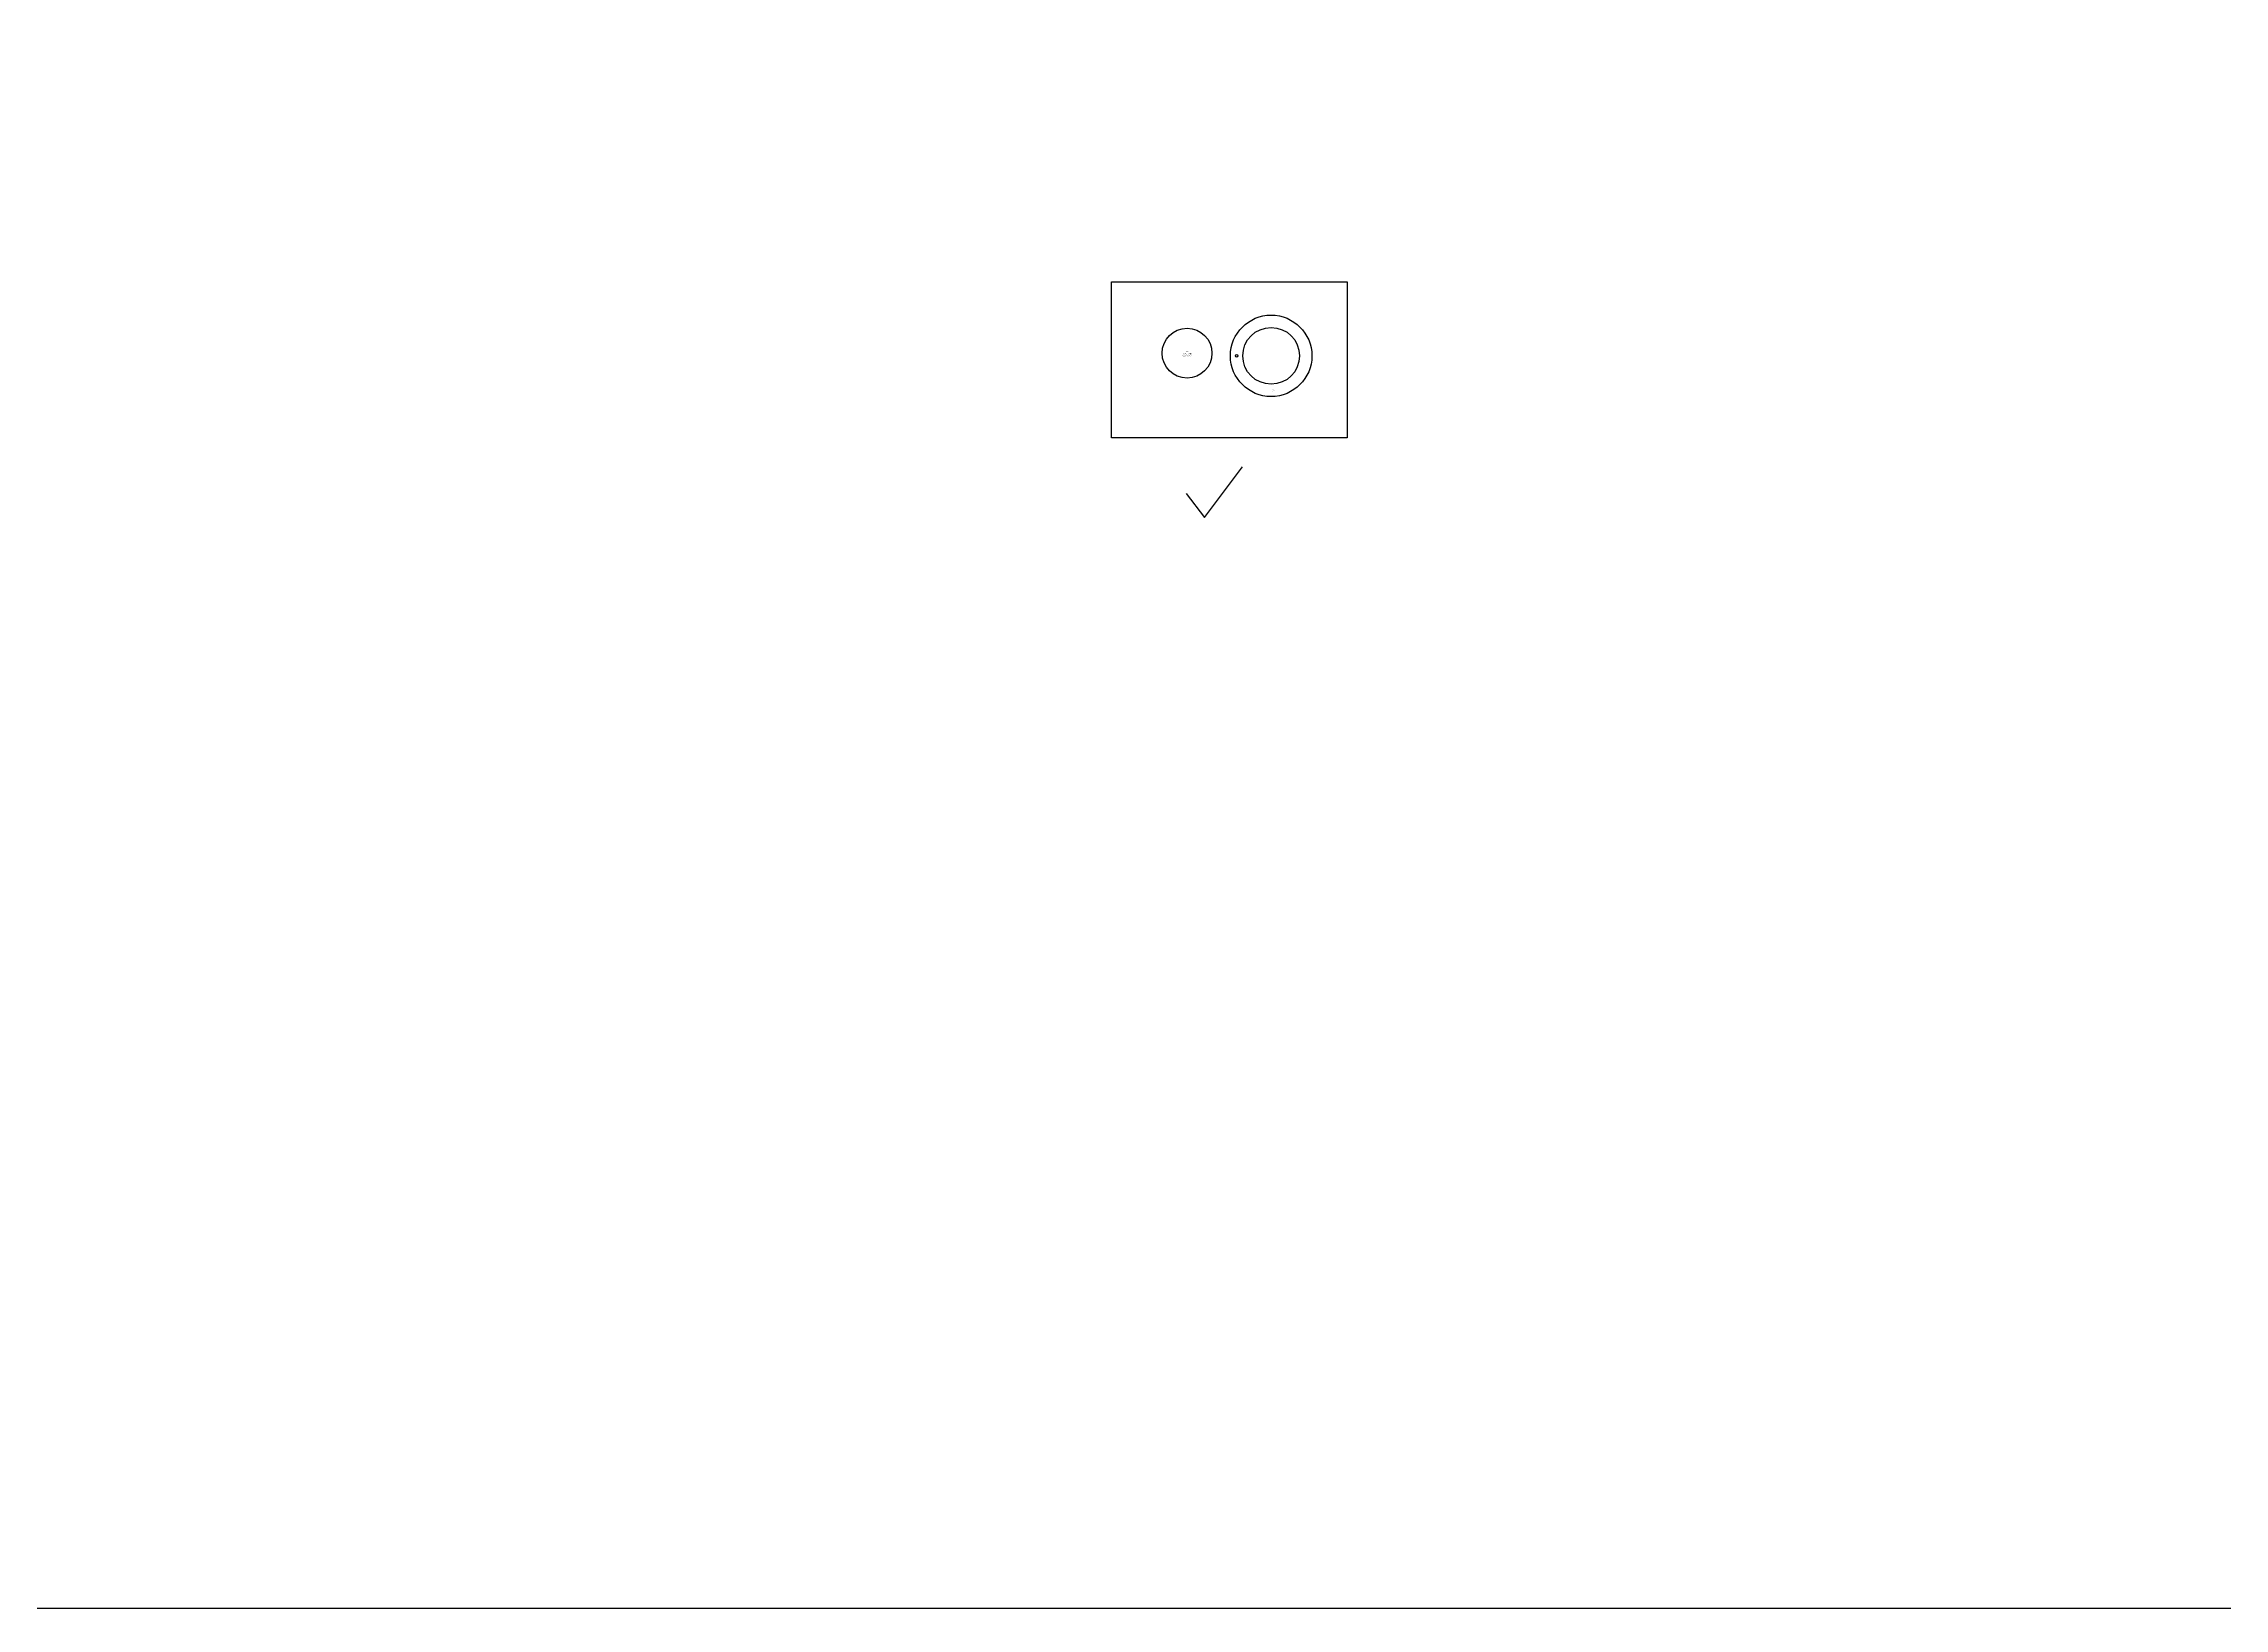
# Model space of a CAD drawing. Header units: millimetres. Extents: x -46397 to 283259, y -8690 to 23983.
# Drawn here: x 155301 to 164134, y -8690 to -2351 of the extents above; entities that cross this region are included whole.
import ezdxf

# ---------------------------------------------------------------- set-up
doc = ezdxf.new("R2010")
doc.units = ezdxf.units.MM
doc.styles.get("Standard").update_dxf_attribs({"font": 'isocp.shx', "width": 0.8})

msp = doc.modelspace()

# ---------------------------------------------------------------- linework, layer by layer
for p, q in [((160003.84, -4271.2), (160157.07, -4065.78)), ((159929.1, -4174.09), (160003.84, -4271.2))]:
    msp.add_line(p, q)
for points in [[(-5297.58, 11840.68), (283258.8, 11840.68), (283258.8, -8689.89), (-5297.58, -8689.89)], [(159626.2, -3315.61), (160580.61, -3315.61), (160580.61, -3947.6), (159626.2, -3947.6)]]:
    msp.add_lwpolyline(points, close=True)
for centre, radius in [((159932.43, -3605.03), 101), ((160273.14, -3615.98), 165), ((160273.14, -3615.98), 115), ((160133.14, -3615.98), 5)]:
    msp.add_circle(centre, radius)

# ---------------------------------------------------------------- texts
at = {"color": 3, "attachment_point": 1}
for s, width, insert, char_height in [("\\A1;\\pxqc;P16.2\\PSS400-10mm\\PSC:2/1-Q'ty:01", 41.55, (159912.49, -3596.06, -1.5), 5), ("\\A1;\\pxqc;P16.1\\PSS400-6mm\\PSC:2/1-Q'ty:01", 16.62, (160273.82, -3751.41, -1.5), 2)]:
    msp.add_mtext_dynamic_manual_height_columns(s, width=width, gutter_width=18.75, heights=[0], dxfattribs=dict(at, insert=insert, char_height=char_height))

doc.saveas('drawing.dxf')
